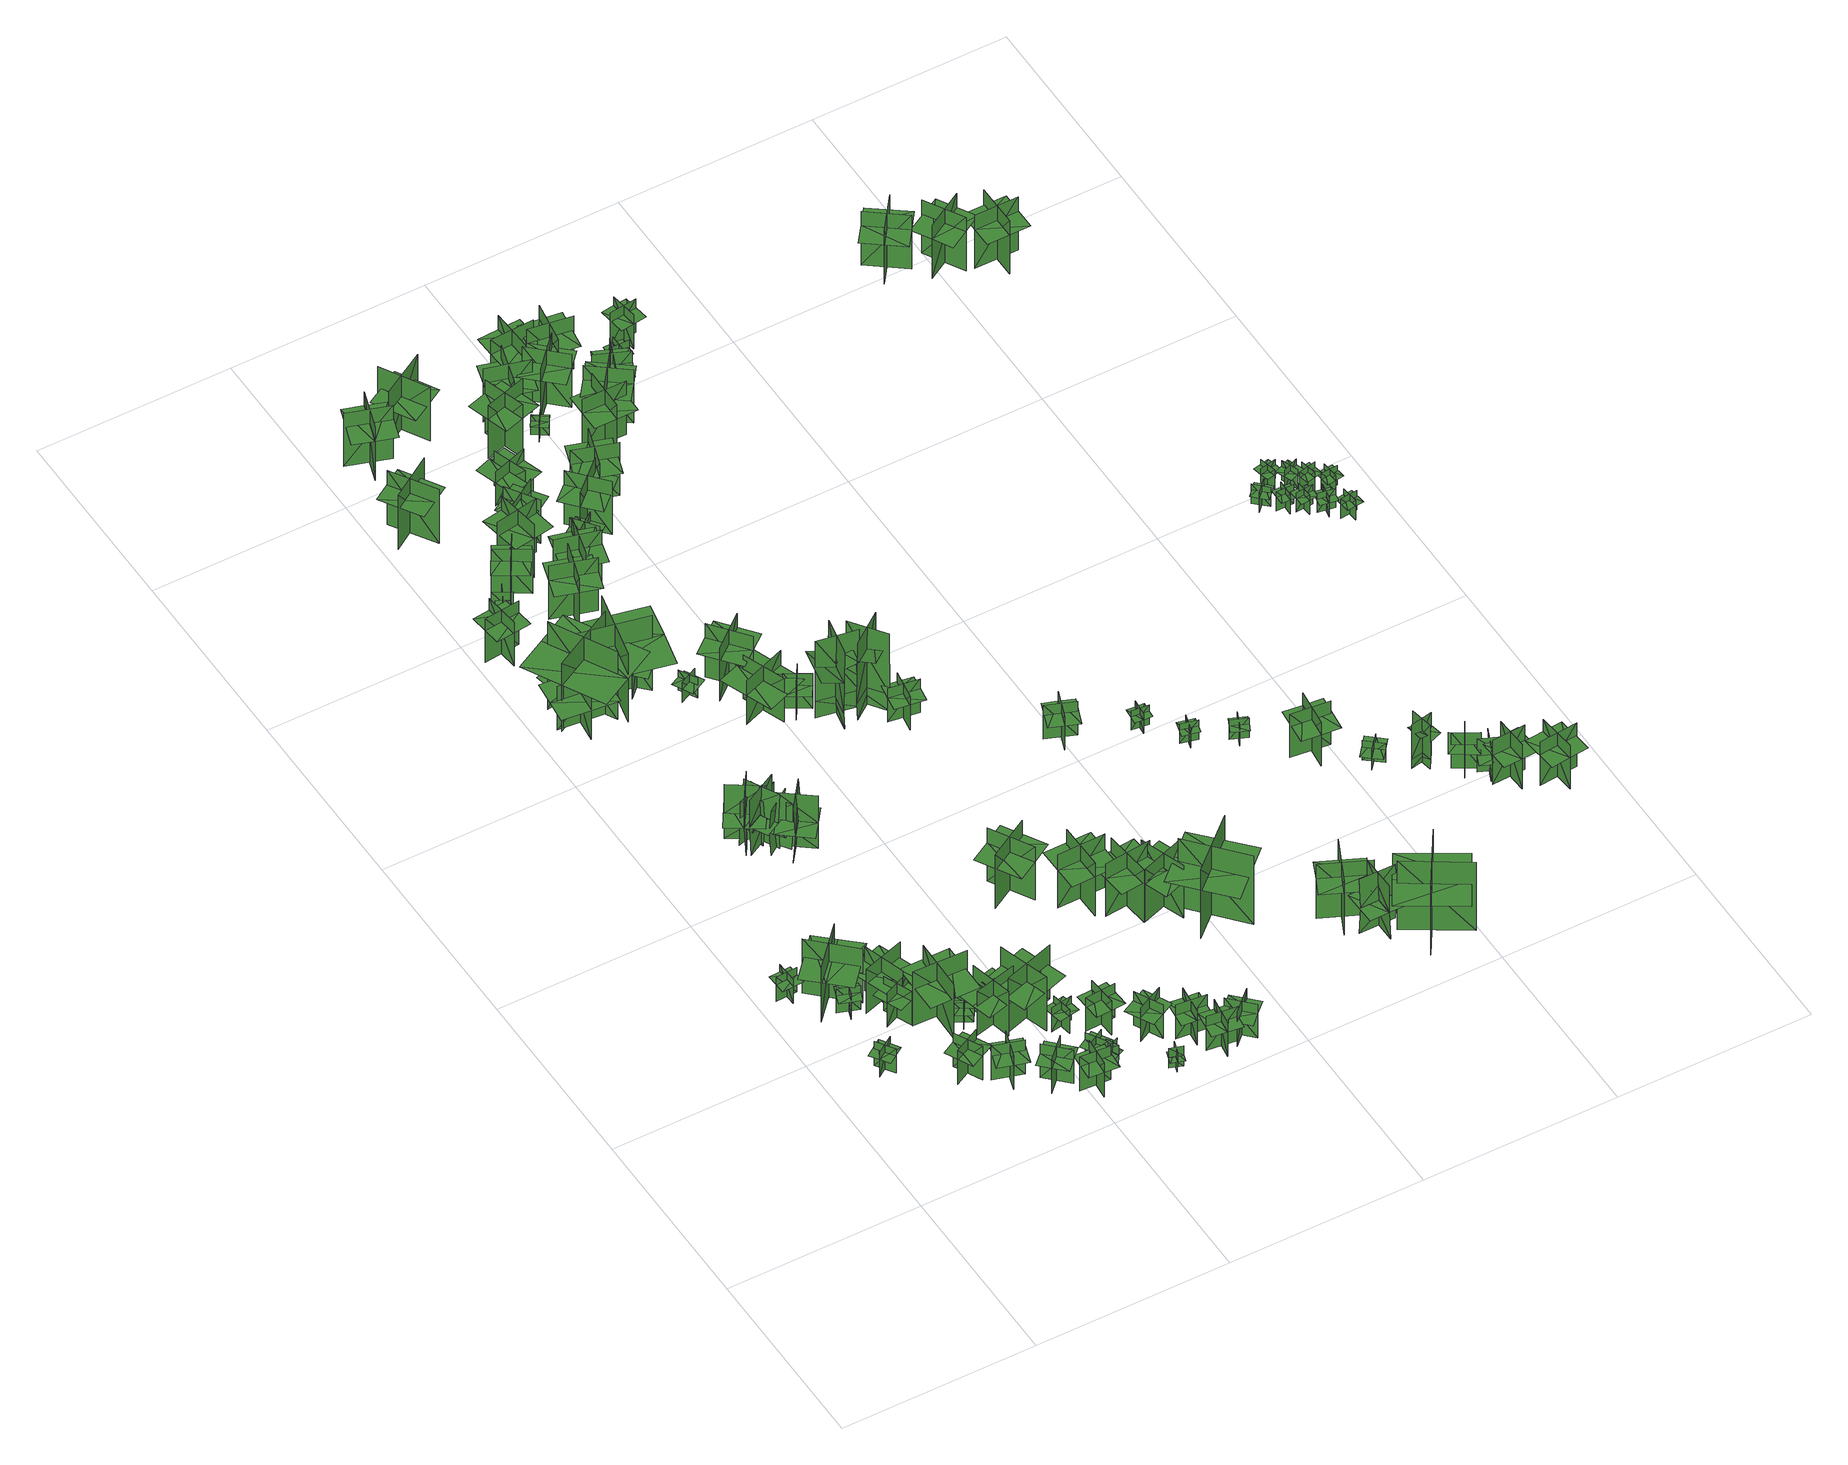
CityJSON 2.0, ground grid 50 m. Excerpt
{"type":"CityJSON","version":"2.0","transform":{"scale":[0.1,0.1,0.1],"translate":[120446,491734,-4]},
"CityObjects":{
"tree1":{"type":"SolitaryVegetationObject","geometry":[{"type":"MultiSurface","lod":"1","boundaries":[[[0,1,2]],[[0,2,3]],[[4,5,6]],[[4,6,7]],[[8,9,10]],[[8,10,11]],[[8,11,12]],[[8,12,13]]]}]},
"tree2":{"type":"SolitaryVegetationObject","geometry":[{"type":"MultiSurface","lod":"1","boundaries":[[[14,15,16]],[[14,16,17]],[[18,19,20]],[[18,20,21]],[[22,23,24]],[[22,24,25]],[[22,25,26]],[[22,26,27]]]}]},
"tree3":{"type":"SolitaryVegetationObject","geometry":[{"type":"MultiSurface","lod":"1","boundaries":[[[28,29,30]],[[28,30,31]],[[32,33,34]],[[32,34,35]],[[36,37,38]],[[36,38,39]],[[36,39,40]],[[36,40,41]]]}]},
"tree4":{"type":"SolitaryVegetationObject","geometry":[{"type":"MultiSurface","lod":"1","boundaries":[[[42,43,44]],[[42,44,45]],[[46,47,48]],[[46,48,49]],[[50,51,52]],[[50,52,53]],[[50,53,54]],[[50,54,55]]]}]},
"tree5":{"type":"SolitaryVegetationObject","geometry":[{"type":"MultiSurface","lod":"1","boundaries":[[[56,57,58]],[[56,58,59]],[[60,61,62]],[[60,62,63]],[[64,65,66]],[[64,66,67]],[[64,67,68]],[[64,68,69]]]}]},
"tree6":{"type":"SolitaryVegetationObject","geometry":[{"type":"MultiSurface","lod":"1","boundaries":[[[70,71,72]],[[70,72,73]],[[74,75,76]],[[74,76,77]],[[78,79,80]],[[78,80,81]],[[78,81,82]],[[78,82,83]]]}]},
"tree7":{"type":"SolitaryVegetationObject","geometry":[{"type":"MultiSurface","lod":"1","boundaries":[[[84,85,86]],[[84,86,87]],[[88,89,90]],[[88,90,91]],[[92,93,94]],[[92,94,95]],[[92,95,96]],[[92,96,97]]]}]},
"tree8":{"type":"SolitaryVegetationObject","geometry":[{"type":"MultiSurface","lod":"1","boundaries":[[[98,99,100]],[[98,100,101]],[[102,103,104]],[[102,104,105]],[[106,107,108]],[[106,108,109]],[[106,109,110]],[[106,110,111]]]}]},
"tree9":{"type":"SolitaryVegetationObject","geometry":[{"type":"MultiSurface","lod":"1","boundaries":[[[112,113,114]],[[112,114,115]],[[116,117,118]],[[116,118,119]],[[120,121,122]],[[120,122,123]],[[120,123,124]],[[120,124,125]]]}]},
"tree10":{"type":"SolitaryVegetationObject","geometry":[{"type":"MultiSurface","lod":"1","boundaries":[[[126,127,128]],[[126,128,129]],[[130,131,132]],[[130,132,133]],[[134,135,136]],[[134,136,137]],[[134,137,138]],[[134,138,139]]]}]},
"tree11":{"type":"SolitaryVegetationObject","geometry":[{"type":"MultiSurface","lod":"1","boundaries":[[[140,141,142]],[[140,142,143]],[[144,145,146]],[[144,146,147]],[[148,149,150]],[[148,150,151]],[[148,151,152]],[[148,152,153]]]}]},
"tree12":{"type":"SolitaryVegetationObject","geometry":[{"type":"MultiSurface","lod":"1","boundaries":[[[154,155,156]],[[154,156,157]],[[158,159,160]],[[158,160,161]],[[162,163,164]],[[162,164,165]],[[162,165,166]],[[162,166,167]]]}]},
"tree13":{"type":"SolitaryVegetationObject","geometry":[{"type":"MultiSurface","lod":"1","boundaries":[[[168,169,170]],[[168,170,171]],[[172,173,174]],[[172,174,175]],[[176,177,178]],[[176,178,179]],[[176,179,180]],[[176,180,181]]]}]},
"tree14":{"type":"SolitaryVegetationObject","geometry":[{"type":"MultiSurface","lod":"1","boundaries":[[[182,183,184]],[[182,184,185]],[[186,187,188]],[[186,188,189]],[[190,191,187]],[[190,187,186]],[[192,193,183]],[[192,183,182]],[[182,183,194]],[[182,194,195]],[[182,196,197]],[[182,197,183]]]}]},
"tree15":{"type":"SolitaryVegetationObject","geometry":[{"type":"MultiSurface","lod":"1","boundaries":[[[198,199,200]],[[198,200,201]],[[202,203,204]],[[202,204,205]],[[206,207,208]],[[206,208,209]],[[206,209,210]],[[206,210,211]]]}]},
"tree16":{"type":"SolitaryVegetationObject","geometry":[{"type":"MultiSurface","lod":"1","boundaries":[[[212,213,214]],[[212,214,215]],[[216,217,218]],[[216,218,219]],[[220,221,222]],[[220,222,223]],[[220,223,224]],[[220,224,225]]]}]},
"tree17":{"type":"SolitaryVegetationObject","geometry":[{"type":"MultiSurface","lod":"1","boundaries":[[[226,227,228]],[[226,228,229]],[[230,231,232]],[[230,232,233]],[[234,235,231]],[[234,231,230]],[[236,237,227]],[[236,227,226]],[[226,227,238]],[[226,238,239]],[[226,240,241]],[[226,241,227]]]}]},
"tree18":{"type":"SolitaryVegetationObject","geometry":[{"type":"MultiSurface","lod":"1","boundaries":[[[242,243,244]],[[242,244,245]],[[246,247,248]],[[246,248,249]],[[250,251,247]],[[250,247,246]],[[252,253,243]],[[252,243,242]],[[242,243,254]],[[242,254,255]],[[242,256,257]],[[242,257,243]]]}]},
"tree19":{"type":"SolitaryVegetationObject","geometry":[{"type":"MultiSurface","lod":"1","boundaries":[[[258,259,260]],[[258,260,261]],[[262,263,264]],[[262,264,265]],[[266,267,268]],[[266,268,269]],[[266,269,270]],[[266,270,271]]]}]},
"tree20":{"type":"SolitaryVegetationObject","geometry":[{"type":"MultiSurface","lod":"1","boundaries":[[[272,273,274]],[[272,274,275]],[[276,277,278]],[[276,278,279]],[[280,281,277]],[[280,277,276]],[[282,283,273]],[[282,273,272]],[[272,273,284]],[[272,284,285]],[[272,286,287]],[[272,287,273]]]}]},
"tree21":{"type":"SolitaryVegetationObject","geometry":[{"type":"MultiSurface","lod":"1","boundaries":[[[288,289,290]],[[288,290,291]],[[292,293,294]],[[292,294,295]],[[296,297,298]],[[296,298,299]],[[296,300,301]],[[296,301,297]]]}]},
"tree22":{"type":"SolitaryVegetationObject","geometry":[{"type":"MultiSurface","lod":"1","boundaries":[[[302,303,304]],[[302,304,305]],[[306,307,308]],[[306,308,309]],[[310,311,307]],[[310,307,306]],[[312,313,303]],[[312,303,302]],[[302,303,314]],[[302,314,315]],[[302,316,317]],[[302,317,303]]]}]},
"tree23":{"type":"SolitaryVegetationObject","geometry":[{"type":"MultiSurface","lod":"1","boundaries":[[[318,319,320]],[[318,320,321]],[[322,323,324]],[[322,324,325]],[[326,327,323]],[[326,323,322]],[[328,329,319]],[[328,319,318]],[[318,319,330]],[[318,330,331]],[[318,332,333]],[[318,333,319]]]}]},
"tree24":{"type":"SolitaryVegetationObject","geometry":[{"type":"MultiSurface","lod":"1","boundaries":[[[334,335,336]],[[334,336,337]],[[338,339,340]],[[338,340,341]],[[342,343,344]],[[342,344,345]],[[342,345,346]],[[342,346,347]]]}]},
"tree25":{"type":"SolitaryVegetationObject","geometry":[{"type":"MultiSurface","lod":"1","boundaries":[[[348,349,350]],[[348,350,351]],[[352,353,354]],[[352,354,355]],[[356,357,353]],[[356,353,352]],[[358,359,349]],[[358,349,348]],[[348,349,360]],[[348,360,361]],[[348,362,363]],[[348,363,349]]]}]},
"tree26":{"type":"SolitaryVegetationObject","geometry":[{"type":"MultiSurface","lod":"1","boundaries":[[[364,365,366]],[[364,366,367]],[[368,369,370]],[[368,370,371]],[[372,373,374]],[[372,374,375]],[[372,375,376]],[[372,376,377]]]}]},
"tree27":{"type":"SolitaryVegetationObject","geometry":[{"type":"MultiSurface","lod":"1","boundaries":[[[378,379,380]],[[378,380,381]],[[382,383,384]],[[382,384,385]],[[386,387,388]],[[386,388,389]],[[386,389,390]],[[386,390,391]]]}]},
"tree28":{"type":"SolitaryVegetationObject","geometry":[{"type":"MultiSurface","lod":"1","boundaries":[[[392,393,394]],[[392,394,395]],[[396,397,398]],[[396,398,399]],[[400,401,397]],[[400,397,396]],[[402,403,393]],[[402,393,392]],[[392,393,404]],[[392,404,405]],[[392,406,407]],[[392,407,393]]]}]},
"tree29":{"type":"SolitaryVegetationObject","geometry":[{"type":"MultiSurface","lod":"1","boundaries":[[[408,409,410]],[[408,410,411]],[[412,413,414]],[[412,414,415]],[[416,417,418]],[[416,418,419]],[[416,419,420]],[[416,420,421]]]}]},
"tree30":{"type":"SolitaryVegetationObject","geometry":[{"type":"MultiSurface","lod":"1","boundaries":[[[422,423,424]],[[422,424,425]],[[426,427,428]],[[426,428,429]],[[430,431,427]],[[430,427,426]],[[432,433,423]],[[432,423,422]],[[422,423,434]],[[422,434,435]],[[422,436,437]],[[422,437,423]]]}]},
"tree31":{"type":"SolitaryVegetationObject","geometry":[{"type":"MultiSurface","lod":"1","boundaries":[[[438,439,440]],[[438,440,441]],[[442,443,444]],[[442,444,445]],[[446,447,448]],[[446,448,449]],[[446,449,450]],[[446,450,451]]]}]},
"tree32":{"type":"SolitaryVegetationObject","geometry":[{"type":"MultiSurface","lod":"1","boundaries":[[[452,453,454]],[[452,454,455]],[[456,457,458]],[[456,458,459]],[[460,461,462]],[[460,462,463]],[[460,463,464]],[[460,464,465]]]}]},
"tree33":{"type":"SolitaryVegetationObject","geometry":[{"type":"MultiSurface","lod":"1","boundaries":[[[466,467,468]],[[466,468,469]],[[470,471,472]],[[470,472,473]],[[474,475,476]],[[474,476,477]],[[474,477,478]],[[474,478,479]]]}]},
"tree34":{"type":"SolitaryVegetationObject","geometry":[{"type":"MultiSurface","lod":"1","boundaries":[[[480,481,482]],[[480,482,483]],[[484,485,486]],[[484,486,487]],[[488,489,490]],[[488,490,491]],[[488,492,493]],[[488,493,489]]]}]},
"tree35":{"type":"SolitaryVegetationObject","geometry":[{"type":"MultiSurface","lod":"1","boundaries":[[[494,495,496]],[[494,496,497]],[[498,499,500]],[[498,500,501]],[[502,503,504]],[[502,504,505]],[[502,506,507]],[[502,507,503]]]}]},
"tree36":{"type":"SolitaryVegetationObject","geometry":[{"type":"MultiSurface","lod":"1","boundaries":[[[508,509,510]],[[508,510,511]],[[512,513,514]],[[512,514,515]],[[516,517,518]],[[516,518,519]],[[516,519,520]],[[516,520,521]]]}]},
"tree37":{"type":"SolitaryVegetationObject","geometry":[{"type":"MultiSurface","lod":"1","boundaries":[[[522,523,524]],[[522,524,525]],[[526,527,528]],[[526,528,529]],[[530,531,532]],[[530,532,533]],[[530,533,534]],[[530,534,535]]]}]},
"tree38":{"type":"SolitaryVegetationObject","geometry":[{"type":"MultiSurface","lod":"1","boundaries":[[[536,537,538]],[[536,538,539]],[[540,541,542]],[[540,542,543]],[[544,545,546]],[[544,546,547]],[[544,547,548]],[[544,548,549]]]}]},
"tree39":{"type":"SolitaryVegetationObject","geometry":[{"type":"MultiSurface","lod":"1","boundaries":[[[550,551,552]],[[550,552,553]],[[554,555,556]],[[554,556,557]],[[558,559,560]],[[558,560,561]],[[558,561,562]],[[558,562,563]]]}]},
"tree40":{"type":"SolitaryVegetationObject","geometry":[{"type":"MultiSurface","lod":"1","boundaries":[[[564,565,566]],[[564,566,567]],[[568,569,570]],[[568,570,571]],[[572,573,574]],[[572,574,575]],[[572,575,576]],[[572,576,577]]]}]},
"tree41":{"type":"SolitaryVegetationObject","geometry":[{"type":"MultiSurface","lod":"1","boundaries":[[[578,579,580]],[[578,580,581]],[[582,583,584]],[[582,584,585]],[[586,587,588]],[[586,588,589]],[[586,589,590]],[[586,590,591]]]}]},
"tree42":{"type":"SolitaryVegetationObject","geometry":[{"type":"MultiSurface","lod":"1","boundaries":[[[592,593,594]],[[592,594,595]],[[596,597,598]],[[596,598,599]],[[600,601,602]],[[600,602,603]],[[600,603,604]],[[600,604,605]]]}]},
"tree43":{"type":"SolitaryVegetationObject","geometry":[{"type":"MultiSurface","lod":"1","boundaries":[[[606,607,608]],[[606,608,609]],[[610,611,612]],[[610,612,613]],[[614,615,616]],[[614,616,617]],[[614,617,618]],[[614,618,619]]]}]},
"tree44":{"type":"SolitaryVegetationObject","geometry":[{"type":"MultiSurface","lod":"1","boundaries":[[[620,621,622]],[[620,622,623]],[[624,625,626]],[[624,626,627]],[[628,629,630]],[[628,630,631]],[[628,631,632]],[[628,632,633]]]}]},
"tree45":{"type":"SolitaryVegetationObject","geometry":[{"type":"MultiSurface","lod":"1","boundaries":[[[634,635,636]],[[634,636,637]],[[638,639,640]],[[638,640,641]],[[642,643,644]],[[642,644,645]],[[642,645,646]],[[642,646,647]]]}]},
"tree46":{"type":"SolitaryVegetationObject","geometry":[{"type":"MultiSurface","lod":"1","boundaries":[[[648,649,650]],[[648,650,651]],[[652,653,654]],[[652,654,655]],[[656,657,658]],[[656,658,659]],[[656,659,660]],[[656,660,661]]]}]},
"tree47":{"type":"SolitaryVegetationObject","geometry":[{"type":"MultiSurface","lod":"1","boundaries":[[[662,663,664]],[[662,664,665]],[[666,667,668]],[[666,668,669]],[[670,671,672]],[[670,672,673]],[[670,673,674]],[[670,674,675]]]}]},
"tree48":{"type":"SolitaryVegetationObject","geometry":[{"type":"MultiSurface","lod":"1","boundaries":[[[676,677,678]],[[676,678,679]],[[680,681,682]],[[680,682,683]],[[684,685,686]],[[684,686,687]],[[684,687,688]],[[684,688,689]]]}]},
"tree49":{"type":"SolitaryVegetationObject","geometry":[{"type":"MultiSurface","lod":"1","boundaries":[[[690,691,692]],[[690,692,693]],[[694,695,696]],[[694,696,697]],[[698,699,700]],[[698,700,701]],[[698,701,702]],[[698,702,703]]]}]},
"tree50":{"type":"SolitaryVegetationObject","geometry":[{"type":"MultiSurface","lod":"1","boundaries":[[[704,705,706]],[[704,706,707]],[[708,709,710]],[[708,710,711]],[[712,713,714]],[[712,714,715]],[[712,716,717]],[[712,717,713]]]}]},
"tree51":{"type":"SolitaryVegetationObject","geometry":[{"type":"MultiSurface","lod":"1","boundaries":[[[718,719,720]],[[718,720,721]],[[722,723,724]],[[722,724,725]],[[726,727,728]],[[726,728,729]],[[726,729,730]],[[726,730,731]]]}]},
"tree52":{"type":"SolitaryVegetationObject","geometry":[{"type":"MultiSurface","lod":"1","boundaries":[[[732,733,734]],[[732,734,735]],[[736,737,738]],[[736,738,739]],[[740,741,742]],[[740,742,743]],[[740,743,744]],[[740,744,745]]]}]},
"tree53":{"type":"SolitaryVegetationObject","geometry":[{"type":"MultiSurface","lod":"1","boundaries":[[[746,747,748]],[[746,748,749]],[[750,751,752]],[[750,752,753]],[[754,755,756]],[[754,756,757]],[[754,758,759]],[[754,759,755]]]}]},
"tree54":{"type":"SolitaryVegetationObject","geometry":[{"type":"MultiSurface","lod":"1","boundaries":[[[760,761,762]],[[760,762,763]],[[764,765,766]],[[764,766,767]],[[768,769,770]],[[768,770,771]],[[768,771,772]],[[768,772,773]]]}]},
"tree55":{"type":"SolitaryVegetationObject","geometry":[{"type":"MultiSurface","lod":"1","boundaries":[[[774,775,776]],[[774,776,777]],[[778,779,780]],[[778,780,781]],[[782,783,779]],[[782,779,778]],[[784,785,775]],[[784,775,774]],[[786,787,788]],[[786,788,789]],[[790,791,792]],[[790,792,793]]]}]},
"tree56":{"type":"SolitaryVegetationObject","geometry":[{"type":"MultiSurface","lod":"1","boundaries":[[[794,795,796]],[[794,796,797]],[[798,799,800]],[[798,800,801]],[[802,803,804]],[[802,804,805]],[[802,805,806]],[[802,806,807]]]}]},
"tree57":{"type":"SolitaryVegetationObject","geometry":[{"type":"MultiSurface","lod":"1","boundaries":[[[808,809,810]],[[808,810,811]],[[812,813,814]],[[812,814,815]],[[816,817,818]],[[816,818,819]],[[816,819,820]],[[816,820,821]]]}]},
"tree58":{"type":"SolitaryVegetationObject","geometry":[{"type":"MultiSurface","lod":"1","boundaries":[[[822,823,824]],[[822,824,825]],[[826,827,828]],[[826,828,829]],[[830,831,832]],[[830,832,833]],[[830,833,834]],[[830,834,835]]]}]},
"tree59":{"type":"SolitaryVegetationObject","geometry":[{"type":"MultiSurface","lod":"1","boundaries":[[[836,837,838]],[[836,838,839]],[[840,841,842]],[[840,842,843]],[[844,845,841]],[[844,841,840]],[[846,847,837]],[[846,837,836]],[[848,849,850]],[[848,850,851]],[[852,853,854]],[[852,854,855]]]}]},
"tree60":{"type":"SolitaryVegetationObject","geometry":[{"type":"MultiSurface","lod":"1","boundaries":[[[856,857,858]],[[856,858,859]],[[860,861,862]],[[860,862,863]],[[864,865,866]],[[864,866,867]],[[864,867,868]],[[864,868,869]]]}]},
"tree61":{"type":"SolitaryVegetationObject","geometry":[{"type":"MultiSurface","lod":"1","boundaries":[[[870,871,872]],[[870,872,873]],[[874,875,876]],[[874,876,877]],[[878,879,880]],[[878,880,881]],[[878,881,882]],[[878,882,883]]]}]},
"tree62":{"type":"SolitaryVegetationObject","geometry":[{"type":"MultiSurface","lod":"1","boundaries":[[[884,885,886]],[[884,886,887]],[[888,889,890]],[[888,890,891]],[[892,893,894]],[[892,894,895]],[[892,895,896]],[[892,896,897]]]}]},
"tree63":{"type":"SolitaryVegetationObject","geometry":[{"type":"MultiSurface","lod":"1","boundaries":[[[898,899,900]],[[898,900,901]],[[902,903,904]],[[902,904,905]],[[906,907,908]],[[906,908,909]],[[906,909,910]],[[906,910,911]]]}]},
"tree64":{"type":"SolitaryVegetationObject","geometry":[{"type":"MultiSurface","lod":"1","boundaries":[[[912,913,914]],[[912,914,915]],[[916,917,918]],[[916,918,919]],[[920,921,922]],[[920,922,923]],[[920,923,924]],[[920,924,925]]]}]},
"tree65":{"type":"SolitaryVegetationObject","geometry":[{"type":"MultiSurface","lod":"1","boundaries":[[[926,927,928]],[[926,928,929]],[[930,931,932]],[[930,932,933]],[[934,935,936]],[[934,936,937]],[[934,937,938]],[[934,938,939]]]}]},
"tree66":{"type":"SolitaryVegetationObject","geometry":[{"type":"MultiSurface","lod":"1","boundaries":[[[940,941,942]],[[940,942,943]],[[944,945,946]],[[944,946,947]],[[948,949,950]],[[948,950,951]],[[948,951,952]],[[948,952,953]]]}]},
"tree67":{"type":"SolitaryVegetationObject","geometry":[{"type":"MultiSurface","lod":"1","boundaries":[[[954,955,956]],[[954,956,957]],[[958,959,960]],[[958,960,961]],[[962,963,964]],[[962,964,965]],[[962,965,966]],[[962,966,967]]]}]},
"tree68":{"type":"SolitaryVegetationObject","geometry":[{"type":"MultiSurface","lod":"1","boundaries":[[[968,969,970]],[[968,970,971]],[[972,973,974]],[[972,974,975]],[[976,977,978]],[[976,978,979]],[[976,979,980]],[[976,980,981]]]}]},
"tree69":{"type":"SolitaryVegetationObject","geometry":[{"type":"MultiSurface","lod":"1","boundaries":[[[982,983,984]],[[982,984,985]],[[986,987,988]],[[986,988,989]],[[990,991,992]],[[990,992,993]],[[990,993,994]],[[990,994,995]]]}]},
"tree70":{"type":"SolitaryVegetationObject","geometry":[{"type":"MultiSurface","lod":"1","boundaries":[[[996,997,998]],[[996,998,999]],[[1000,1001,1002]],[[1000,1002,1003]],[[1004,1005,1006]],[[1004,1006,1007]],[[1004,1008,1009]],[[1004,1009,1005]]]}]},
"tree71":{"type":"SolitaryVegetationObject","geometry":[{"type":"MultiSurface","lod":"1","boundaries":[[[1010,1011,1012]],[[1010,1012,1013]],[[1014,1015,1016]],[[1014,1016,1017]],[[1018,1019,1015]],[[1018,1015,1014]],[[1020,1021,1011]],[[1020,1011,1010]],[[1010,1011,1022]],[[1010,1022,1023]],[[1010,1024,1025]],[[1010,1025,1011]]]}]},
"tree72":{"type":"SolitaryVegetationObject","geometry":[{"type":"MultiSurface","lod":"1","boundaries":[[[1026,1027,1028]],[[1026,1028,1029]],[[1030,1031,1032]],[[1030,1032,1033]],[[1034,1035,1036]],[[1034,1036,1037]],[[1034,1037,1038]],[[1034,1038,1039]]]}]},
"tree73":{"type":"SolitaryVegetationObject","geometry":[{"type":"MultiSurface","lod":"1","boundaries":[[[1040,1041,1042]],[[1040,1042,1043]],[[1044,1045,1046]],[[1044,1046,1047]],[[1048,1049,1050]],[[1048,1050,1051]],[[1048,1051,1052]],[[1048,1052,1053]]]}]},
"tree74":{"type":"SolitaryVegetationObject","geometry":[{"type":"MultiSurface","lod":"1","boundaries":[[[1054,1055,1056]],[[1054,1056,1057]],[[1058,1059,1060]],[[1058,1060,1061]],[[1062,1063,1064]],[[1062,1064,1065]],[[1062,1065,1066]],[[1062,1066,1067]]]}]},
"tree75":{"type":"SolitaryVegetationObject","geometry":[{"type":"MultiSurface","lod":"1","boundaries":[[[1068,1069,1070]],[[1068,1070,1071]],[[1072,1073,1074]],[[1072,1074,1075]],[[1076,1077,1078]],[[1076,1078,1079]],[[1076,1079,1080]],[[1076,1080,1081]]]}]},
"tree76":{"type":"SolitaryVegetationObject","geometry":[{"type":"MultiSurface","lod":"1","boundaries":[[[1082,1083,1084]],[[1082,1084,1085]],[[1086,1087,1088]],[[1086,1088,1089]],[[1090,1091,1092]],[[1090,1092,1093]],[[1090,1093,1094]],[[1090,1094,1095]]]}]},
"tree77":{"type":"SolitaryVegetationObject","geometry":[{"type":"MultiSurface","lod":"1","boundaries":[[[1096,1097,1098]],[[1096,1098,1099]],[[1100,1101,1102]],[[1100,1102,1103]],[[1104,1105,1106]],[[1104,1106,1107]],[[1104,1107,1108]],[[1104,1108,1109]]]}]},
"tree78":{"type":"SolitaryVegetationObject","geometry":[{"type":"MultiSurface","lod":"1","boundaries":[[[1110,1111,1112]],[[1110,1112,1113]],[[1114,1115,1116]],[[1114,1116,1117]],[[1118,1119,1120]],[[1118,1120,1121]],[[1118,1121,1122]],[[1118,1122,1123]]]}]},
"tree79":{"type":"SolitaryVegetationObject","geometry":[{"type":"MultiSurface","lod":"1","boundaries":[[[1124,1125,1126]],[[1124,1126,1127]],[[1128,1129,1130]],[[1128,1130,1131]],[[1132,1133,1134]],[[1132,1134,1135]],[[1132,1135,1136]],[[1132,1136,1137]]]}]},
"tree80":{"type":"SolitaryVegetationObject","geometry":[{"type":"MultiSurface","lod":"1","boundaries":[[[1138,1139,1140]],[[1138,1140,1141]],[[1142,1143,1144]],[[1142,1144,1145]],[[1146,1147,1148]],[[1146,1148,1149]],[[1146,1149,1150]],[[1146,1150,1151]]]}]},
"tree81":{"type":"SolitaryVegetationObject","geometry":[{"type":"MultiSurface","lod":"1","boundaries":[[[1152,1153,1154]],[[1152,1154,1155]],[[1156,1157,1158]],[[1156,1158,1159]],[[1160,1161,1162]],[[1160,1162,1163]],[[1160,1163,1164]],[[1160,1164,1165]]]}]},
"tree82":{"type":"SolitaryVegetationObject","geometry":[{"type":"MultiSurface","lod":"1","boundaries":[[[1166,1167,1168]],[[1166,1168,1169]],[[1170,1171,1172]],[[1170,1172,1173]],[[1174,1175,1176]],[[1174,1176,1177]],[[1174,1177,1178]],[[1174,1178,1179]]]}]},
"tree83":{"type":"SolitaryVegetationObject","geometry":[{"type":"MultiSurface","lod":"1","boundaries":[[[1180,1181,1182]],[[1180,1182,1183]],[[1184,1185,1186]],[[1184,1186,1187]],[[1188,1189,1185]],[[1188,1185,1184]],[[1190,1191,1181]],[[1190,1181,1180]],[[1192,1193,1194]],[[1192,1194,1195]],[[1196,1197,1198]],[[1196,1198,1199]]]}]},
"tree84":{"type":"SolitaryVegetationObject","geometry":[{"type":"MultiSurface","lod":"1","boundaries":[[[1200,1201,1202]],[[1200,1202,1203]],[[1204,1205,1206]],[[1204,1206,1207]],[[1208,1209,1210]],[[1208,1210,1211]],[[1208,1212,1213]],[[1208,1213,1209]]]}]},
"tree85":{"type":"SolitaryVegetationObject","geometry":[{"type":"MultiSurface","lod":"1","boundaries":[[[1214,1215,1216]],[[1214,1216,1217]],[[1218,1219,1220]],[[1218,1220,1221]],[[1222,1223,1219]],[[1222,1219,1218]],[[1224,1225,1215]],[[1224,1215,1214]],[[1214,1215,1226]],[[1214,1226,1227]],[[1214,1228,1229]],[[1214,1229,1215]]]}]},
"tree86":{"type":"SolitaryVegetationObject","geometry":[{"type":"MultiSurface","lod":"1","boundaries":[[[1230,1231,1232]],[[1230,1232,1233]],[[1234,1235,1236]],[[1234,1236,1237]],[[1238,1239,1240]],[[1238,1240,1241]],[[1238,1242,1243]],[[1238,1243,1239]]]}]},
"tree87":{"type":"SolitaryVegetationObject","geometry":[{"type":"MultiSurface","lod":"1","boundaries":[[[1244,1245,1246]],[[1244,1246,1247]],[[1248,1249,1250]],[[1248,1250,1251]],[[1252,1253,1254]],[[1252,1254,1255]],[[1252,1255,1256]],[[1252,1256,1257]]]}]},
"tree88":{"type":"SolitaryVegetationObject","geometry":[{"type":"MultiSurface","lod":"1","boundaries":[[[1258,1259,1260]],[[1258,1260,1261]],[[1262,1263,1264]],[[1262,1264,1265]],[[1266,1267,1268]],[[1266,1268,1269]],[[1266,1269,1270]],[[1266,1270,1271]]]}]},
"tree89":{"type":"SolitaryVegetationObject","geometry":[{"type":"MultiSurface","lod":"1","boundaries":[[[1272,1273,1274]],[[1272,1274,1275]],[[1276,1277,1278]],[[1276,1278,1279]],[[1280,1281,1282]],[[1280,1282,1283]],[[1280,1283,1284]],[[1280,1284,1285]]]}]},
"tree90":{"type":"SolitaryVegetationObject","geometry":[{"type":"MultiSurface","lod":"1","boundaries":[[[1286,1287,1288]],[[1286,1288,1289]],[[1290,1291,1292]],[[1290,1292,1293]],[[1294,1295,1296]],[[1294,1296,1297]],[[1294,1297,1298]],[[1294,1298,1299]]]}]},
"tree91":{"type":"SolitaryVegetationObject","geometry":[{"type":"MultiSurface","lod":"1","boundaries":[[[1300,1301,1302]],[[1300,1302,1303]],[[1304,1305,1306]],[[1304,1306,1307]],[[1308,1309,1310]],[[1308,1310,1311]],[[1308,1311,1312]],[[1308,1312,1313]]]}]},
"tree92":{"type":"SolitaryVegetationObject","geometry":[{"type":"MultiSurface","lod":"1","boundaries":[[[1314,1315,1316]],[[1314,1316,1317]],[[1318,1319,1320]],[[1318,1320,1321]],[[1322,1323,1324]],[[1322,1324,1325]],[[1322,1325,1326]],[[1322,1326,1327]]]}]},
"tree93":{"type":"SolitaryVegetationObject","geometry":[{"type":"MultiSurface","lod":"1","boundaries":[[[1328,1329,1330]],[[1328,1330,1331]],[[1332,1333,1334]],[[1332,1334,1335]],[[1336,1337,1338]],[[1336,1338,1339]],[[1336,1339,1340]],[[1336,1340,1341]]]}]},
"tree94":{"type":"SolitaryVegetationObject","geometry":[{"type":"MultiSurface","lod":"1","boundaries":[[[1342,1343,1344]],[[1342,1344,1345]],[[1346,1347,1348]],[[1346,1348,1349]],[[1350,1351,1352]],[[1350,1352,1353]],[[1350,1353,1354]],[[1350,1354,1355]]]}]},
"tree95":{"type":"SolitaryVegetationObject","geometry":[{"type":"MultiSurface","lod":"1","boundaries":[[[1356,1357,1358]],[[1356,1358,1359]],[[1360,1361,1362]],[[1360,1362,1363]],[[1364,1365,1366]],[[1364,1366,1367]],[[1364,1367,1368]],[[1364,1368,1369]]]}]},
"tree96":{"type":"SolitaryVegetationObject","geometry":[{"type":"MultiSurface","lod":"1","boundaries":[[[1370,1371,1372]],[[1370,1372,1373]],[[1374,1375,1376]],[[1374,1376,1377]],[[1378,1379,1380]],[[1378,1380,1381]],[[1378,1381,1382]],[[1378,1382,1383]]]}]},
"tree97":{"type":"SolitaryVegetationObject","geometry":[{"type":"MultiSurface","lod":"1","boundaries":[[[1384,1385,1386]],[[1384,1386,1387]],[[1388,1389,1390]],[[1388,1390,1391]],[[1392,1393,1394]],[[1392,1394,1395]],[[1392,1395,1396]],[[1392,1396,1397]]]}]},
"tree98":{"type":"SolitaryVegetationObject","geometry":[{"type":"MultiSurface","lod":"1","boundaries":[[[1398,1399,1400]],[[1398,1400,1401]],[[1402,1403,1404]],[[1402,1404,1405]],[[1406,1407,1408]],[[1406,1408,1409]],[[1406,1409,1410]],[[1406,1410,1411]]]}]},
"tree99":{"type":"SolitaryVegetationObject","geometry":[{"type":"MultiSurface","lod":"1","boundaries":[[[1412,1413,1414]],[[1412,1414,1415]],[[1416,1417,1418]],[[1416,1418,1419]],[[1420,1421,1422]],[[1420,1422,1423]],[[1420,1423,1424]],[[1420,1424,1425]]]}]}
},
"vertices":[
[103,377,68],[134,332,68],[134,332,145],[103,377,145],[96,341,68],[142,372,68],[142,372,145],[96,341,145],[96,341,123],[111,318,123],[157,349,123],[142,372,123],[126,395,123],[80,364,123],
[55,647,51],[53,702,51],[53,702,128],[55,647,128],[80,674,51],[25,671,51],[25,671,128],[80,674,128],[80,674,106],[79,701,106],[24,699,106],[25,671,106],[26,644,106],[81,646,106],
[139,536,55],[157,588,55],[157,588,132],[139,536,132],[172,552,55],[120,570,55],[120,570,132],[172,552,132],[172,552,111],[181,578,111],[129,596,111],[120,570,111],[111,544,111],[163,526,111],
[83,573,43],[177,674,43],[177,674,216],[83,573,216],[192,576,43],[92,671,43],[92,671,216],[192,576,216],[96,572,160],[143,529,160],[236,632,160],[188,675,160],[141,718,160],[48,615,160],
[303,269,66],[234,234,66],[234,234,174],[303,269,174],[254,286,66],[289,217,66],[289,217,174],[254,286,174],[254,286,144],[219,268,144],[254,199,144],[289,217,144],[323,234,144],[288,303,144],
[215,524,54],[246,453,54],[246,453,162],[215,524,162],[196,476,54],[267,507,54],[267,507,162],[196,476,162],[196,476,131],[211,440,131],[282,471,131],[267,507,131],[251,542,131],[180,511,131],
[380,186,65],[306,209,65],[306,209,173],[380,186,173],[357,232,65],[333,158,65],[333,158,173],[357,232,173],[357,232,142],[320,244,142],[296,170,142],[333,158,142],[370,146,142],[393,220,142],
[249,497,45],[214,605,45],[214,605,186],[249,497,186],[290,577,45],[182,543,45],[182,543,186],[290,577,186],[254,506,140],[304,523,140],[267,630,140],[218,613,140],[168,597,140],[205,489,140],
[306,373,51],[310,511,51],[310,511,223],[306,373,223],[386,448,51],[248,452,51],[248,452,223],[386,448,223],[316,381,168],[380,380,168],[381,519,168],[317,519,168],[253,520,168],[252,381,168],
[454,159,66],[399,104,66],[399,104,173],[454,159,173],[402,159,66],[457,105,66],[457,105,173],[402,159,173],[402,159,143],[375,132,143],[430,77,143],[457,105,143],[485,132,143],[429,187,143],
[368,391,54],[330,414,54],[330,414,116],[368,391,116],[361,420,54],[338,382,54],[338,382,116],[361,420,116],[361,420,99],[342,431,99],[319,393,99],[338,382,99],[357,370,99],[380,408,99],
[464,379,53],[354,352,53],[354,352,194],[464,379,194],[388,426,53],[414,316,53],[414,316,194],[388,426,194],[456,385,148],[443,436,148],[333,407,148],[346,357,148],[359,306,148],[469,335,148],
[534,74,65],[457,80,65],[457,80,173],[534,74,173],[501,113,65],[495,36,65],[495,36,173],[501,113,173],[501,113,143],[462,116,143],[457,39,143],[495,36,143],[534,33,143],[540,110,143],
[203,1109,120],[254,1187,120],[213,1214,120],[162,1135,120],[188,1172,120],[266,1121,120],[269,1126,206],[191,1177,206],[191,1177,34],[269,1126,34],[206,1107,34],[257,1185,34],[254,1187,206],[203,1109,206],[242,1083,120],[293,1161,120],
[559,157,62],[512,128,62],[512,128,139],[559,157,139],[523,166,62],[552,118,62],[552,118,139],[523,166,139],[523,166,118],[500,152,118],[528,104,118],[552,118,118],[575,133,118],[547,180,118],
[554,372,46],[422,331,46],[422,331,219],[554,372,219],[457,423,46],[498,291,46],[498,291,219],[457,423,219],[543,379,163],[523,440,163],[392,396,163],[412,336,163],[432,275,163],[563,318,163],
[285,1162,101],[211,1141,101],[221,1103,101],[295,1123,101],[259,1115,101],[239,1189,101],[235,1187,171],[255,1114,171],[255,1114,31],[235,1187,31],[284,1165,31],[210,1144,31],[211,1141,171],[285,1162,171],[274,1199,101],[201,1179,101],
[215,1105,120],[297,1149,120],[274,1191,120],[192,1148,120],[232,1167,120],[276,1085,120],[281,1087,206],[237,1170,206],[237,1170,34],[281,1087,34],[216,1101,34],[299,1145,34],[297,1149,206],[215,1105,206],[237,1063,120],[319,1107,120],
[95,1592,30],[95,1592,169],[108,1711,169],[108,1711,30],[45,1656,30],[45,1656,169],[161,1644,169],[161,1644,30],[28,1658,124],[21,1598,124],[165,1583,124],[171,1642,124],[178,1702,124],[34,1718,124],
[559,136,95],[573,105,95],[589,113,95],[575,144,95],[581,129,95],[550,114,95],[551,112,126],[582,127,126],[582,127,63],[551,112,63],[558,136,63],[572,105,63],[573,105,126],[559,136,126],[543,129,95],[558,98,95],
[90,1766,26],[101,1700,26],[101,1700,136],[90,1766,136],[60,1724,26],[126,1735,26],[126,1735,136],[60,1724,136],[60,1724,100],[126,1735,100],[120,1771,100],[54,1760,100],[66,1688,100],[132,1699,100],
[260,1133,106],[305,1071,106],[337,1094,106],[293,1156,106],[313,1125,106],[251,1081,106],[253,1077,176],[316,1122,176],[316,1122,36],[253,1077,36],[258,1131,36],[302,1069,36],[305,1071,176],[260,1133,176],[229,1111,106],[273,1048,106],
[235,1138,97],[309,1159,97],[298,1197,98],[224,1177,98],[260,1185,97],[281,1111,97],[285,1113,168],[265,1186,168],[265,1186,27],[285,1113,27],[236,1135,27],[309,1156,27],[309,1159,168],[235,1138,168],[245,1101,98],[319,1122,98],
[526,308,51],[535,254,51],[535,254,128],[526,308,128],[504,279,51],[559,288,51],[559,288,128],[504,279,128],[504,279,106],[509,251,106],[563,260,106],[559,288,106],[554,315,106],[500,306,106],
[352,1040,120],[278,1097,120],[249,1059,120],[323,1002,120],[288,1030,120],[345,1104,120],[341,1108,206],[284,1034,206],[284,1034,34],[341,1108,34],[354,1043,34],[281,1100,34],[278,1097,206],[352,1040,206],[381,1077,120],[307,1134,120],
[69,1883,19],[59,1975,19],[59,1975,158],[69,1883,158],[111,1936,19],[19,1926,19],[19,1926,158],[111,1936,158],[111,1936,121],[106,1980,121],[14,1970,121],[19,1926,121],[24,1882,121],[116,1892,121],
[218,1740,25],[218,1740,242],[53,1651,242],[53,1651,25],[179,1619,25],[179,1619,242],[93,1778,242],[93,1778,25],[192,1595,171],[275,1640,171],[168,1837,171],[86,1793,171],[3,1748,171],[110,1551,171],
[337,1121,65],[300,1101,65],[311,1082,65],[348,1102,65],[330,1093,65],[309,1130,65],[307,1129,104],[327,1092,104],[327,1092,26],[307,1129,26],[337,1123,26],[299,1102,26],[300,1101,104],[337,1121,104],[327,1140,65],[290,1120,65],
[647,248,49],[570,243,49],[570,243,157],[647,248,157],[609,282,49],[614,205,49],[614,205,157],[609,282,157],[609,282,127],[570,280,127],[575,203,127],[614,205,127],[652,207,127],[647,285,127],
[687,55,92],[676,23,92],[693,17,92],[704,50,92],[698,34,92],[666,45,92],[665,43,123],[698,32,123],[698,32,60],[665,43,60],[686,56,60],[675,23,60],[676,23,123],[687,55,123],[671,61,92],[660,28,92],
[237,1787,22],[237,1787,239],[197,1604,239],[197,1604,22],[303,1679,22],[303,1679,239],[127,1717,239],[127,1717,22],[331,1673,168],[350,1765,168],[131,1812,168],[111,1721,168],[91,1629,168],[311,1582,168],
[657,152,52],[726,186,52],[726,186,159],[657,152,159],[706,135,52],[671,204,52],[671,204,159],[706,135,159],[706,135,129],[740,153,129],[706,222,129],[671,204,129],[636,187,129],[671,118,129],
[119,2019,16],[142,2062,16],[142,2062,82],[119,2019,82],[152,2029,16],[109,2052,16],[109,2052,82],[152,2029,82],[147,2031,57],[157,2049,57],[127,2066,57],[117,2048,57],[107,2030,57],[138,2013,57],
[241,1660,22],[289,1706,22],[289,1706,132],[241,1660,132],[292,1659,22],[246,1707,22],[246,1707,132],[292,1659,132],[292,1659,96],[246,1707,96],[220,1682,96],[266,1634,96],[318,1684,96],[272,1732,96],
[123,2300,10],[53,2410,10],[53,2410,182],[123,2300,182],[144,2401,10],[35,2331,10],[35,2331,182],[144,2401,182],[117,2310,137],[53,2410,137],[10,2383,137],[73,2282,137],[160,2337,137],[97,2438,137],
[729,120,51],[806,112,51],[806,112,159],[729,120,159],[761,80,51],[769,157,51],[769,157,159],[761,80,159],[761,80,128],[800,76,128],[808,153,128],[769,157,128],[731,161,128],[723,84,128],
[220,2058,15],[141,2106,15],[141,2106,155],[220,2058,155],[204,2123,15],[156,2045,15],[156,2045,155],[204,2123,155],[204,2123,118],[166,2147,118],[118,2068,118],[156,2045,118],[194,2022,118],[242,2100,118],
[768,53,54],[845,43,54],[845,43,162],[768,53,162],[799,12,54],[810,89,54],[810,89,162],[799,12,162],[799,12,132],[838,7,132],[848,83,132],[810,89,132],[771,94,132],[761,17,132],
[367,1588,22],[343,1632,22],[343,1632,86],[367,1588,86],[376,1617,22],[376,1617,86],[331,1594,86],[331,1594,22],[376,1617,64],[363,1641,64],[318,1618,64],[331,1594,64],[344,1570,64],[388,1593,64],
[279,2006,20],[246,1899,20],[246,1899,190],[279,2006,190],[207,1967,20],[315,1934,20],[315,1934,190],[207,1967,190],[207,1967,145],[191,1916,145],[299,1883,145],[315,1934,145],[330,1986,145],[223,2019,145],
[702,741,39],[596,680,39],[596,680,209],[702,741,209],[623,762,39],[685,657,39],[685,657,209],[623,762,209],[623,762,161],[571,732,161],[632,627,161],[685,657,161],[737,688,161],[676,793,161],
[836,32,49],[892,86,49],[892,86,157],[836,32,157],[888,31,49],[834,86,49],[834,86,157],[888,31,157],[888,31,127],[916,58,127],[862,113,127],[834,86,127],[806,59,127],[860,4,127],
[180,2145,16],[292,2163,16],[292,2163,186],[180,2145,186],[247,2097,16],[230,2209,16],[230,2209,186],[247,2097,186],[247,2097,141],[301,2106,141],[283,2217,141],[230,2209,141],[176,2200,141],[194,2089,141],
[58,2606,17],[165,2571,17],[165,2571,187],[58,2606,187],[96,2533,17],[131,2640,17],[131,2640,187],[96,2533,187],[96,2533,143],[147,2516,143],[182,2623,143],[131,2640,143],[80,2657,143],[44,2550,143],
[257,2031,20],[366,2003,20],[366,2003,190],[257,2031,190],[299,1961,20],[328,2070,20],[328,2070,190],[299,1961,190],[299,1961,145],[352,1947,145],[380,2056,145],[328,2070,145],[275,2083,145],[247,1974,145],
[420,1465,19],[420,1465,158],[533,1507,158],[533,1507,19],[455,1538,19],[455,1538,158],[496,1430,158],[496,1430,19],[449,1555,113],[393,1534,113],[444,1399,113],[500,1420,113],[556,1441,113],[506,1576,113],
[406,1559,18],[494,1630,18],[494,1630,188],[406,1559,188],[488,1551,18],[417,1639,18],[417,1639,188],[488,1551,188],[488,1551,144],[530,1585,144],[459,1673,144],[417,1639,144],[375,1605,144],[446,1517,144],
[313,2180,17],[263,2258,17],[263,2258,156],[313,2180,156],[327,2246,17],[249,2196,17],[249,2196,156],[327,2246,156],[327,2246,120],[303,2283,120],[226,2234,120],[249,2196,120],[273,2159,120],[351,2209,120],
[775,672,34],[777,550,34],[777,550,204],[775,672,204],[718,614,34],[840,616,34],[840,616,204],[718,614,204],[718,614,156],[719,553,156],[841,555,156],[840,616,156],[839,676,156],[717,675,156],
[523,1422,17],[558,1478,17],[558,1478,128],[523,1422,128],[572,1434,17],[516,1469,17],[516,1469,128],[572,1434,128],[572,1434,92],[516,1469,92],[497,1438,92],[553,1403,92],[591,1465,92],[535,1500,92],
[345,2071,21],[402,2114,21],[402,2114,129],[345,2071,129],[397,2064,21],[354,2122,21],[354,2122,129],[397,2064,129],[397,2064,101],[424,2085,101],[381,2142,101],[354,2122,101],[326,2101,101],[369,2044,101],
[847,600,34],[860,478,34],[860,478,203],[847,600,203],[796,537,34],[917,549,34],[917,549,203],[796,537,203],[796,537,156],[802,477,156],[923,489,156],[917,549,156],[911,610,156],[790,598,156],
[195,2689,20],[262,2574,20],[262,2574,191],[195,2689,191],[175,2609,20],[175,2609,191],[289,2675,191],[289,2675,20],[204,2684,125],[262,2584,125],[308,2611,125],[251,2711,125],[156,2656,125],[214,2556,125],
[283,2325,23],[283,2325,132],[372,2354,132],[372,2354,23],[313,2381,23],[313,2381,132],[341,2295,132],[341,2295,23],[309,2394,97],[265,2380,97],[299,2273,97],[343,2287,97],[388,2301,97],[354,2408,97],
[601,1347,65],[620,1449,65],[622,1449,259],[603,1347,259],[666,1391,65],[564,1410,65],[564,1409,259],[666,1390,259],[666,1390,13],[564,1409,13],[603,1347,13],[622,1449,13],[602,1347,160],[621,1449,160],[569,1459,179],[550,1357,179],[619,1435,190],[605,1358,190],[643,1351,201],[657,1428,201],
[338,2316,22],[377,2346,22],[377,2346,88],[338,2316,88],[372,2312,22],[342,2351,22],[342,2351,88],[372,2312,88],[369,2316,63],[385,2329,63],[364,2356,63],[348,2344,63],[331,2332,63],[353,2304,63],
[945,449,29],[904,564,29],[904,564,198],[945,449,198],[980,522,29],[865,482,29],[865,482,198],[980,522,198],[980,522,151],[959,580,151],[845,539,151],[865,482,151],[886,424,151],[1000,465,151],
[463,2121,18],[388,2204,18],[388,2204,188],[463,2121,188],[467,2203,18],[383,2127,18],[383,2127,188],[467,2203,188],[467,2203,144],[430,2243,144],[347,2167,144],[383,2127,144],[420,2087,144],[503,2163,144],
[638,1353,69],[721,1414,69],[722,1413,264],[639,1352,264],[715,1341,69],[654,1424,69],[653,1424,264],[714,1340,264],[714,1340,18],[653,1424,18],[639,1352,18],[722,1413,18],[638,1352,164],[722,1414,164],[691,1456,183],[607,1395,183],[710,1405,195],[648,1359,195],[671,1327,205],[734,1374,205],
[737,1345,16],[725,1268,16],[725,1268,123],[737,1345,123],[695,1315,16],[772,1303,16],[772,1303,123],[695,1315,123],[695,1315,93],[689,1277,93],[766,1265,93],[772,1303,93],[778,1341,93],[701,1353,93],
[1065,347,36],[948,479,36],[948,479,255],[1065,347,255],[1073,487,36],[942,370,36],[942,370,255],[1073,487,255],[1067,364,184],[1127,419,184],[1007,548,184],[948,493,184],[888,438,184],[1007,308,184],
[456,2500,12],[348,2468,12],[348,2468,182],[456,2500,182],[383,2539,12],[415,2431,12],[415,2431,182],[383,2539,182],[383,2539,138],[331,2523,138],[364,2415,138],[415,2431,138],[467,2446,138],[435,2554,138],
[538,2215,19],[431,2250,19],[431,2250,189],[538,2215,189],[500,2288,19],[466,2181,19],[466,2181,189],[500,2288,189],[500,2288,145],[449,2305,145],[414,2198,145],[466,2181,145],[517,2165,145],[552,2272,145],
[466,2445,23],[489,2479,23],[489,2479,84],[466,2445,84],[496,2451,23],[462,2474,23],[462,2474,84],[496,2451,84],[496,2451,68],[507,2467,68],[473,2490,68],[462,2474,68],[451,2457,68],[484,2434,68],
[468,2612,11],[437,2503,11],[437,2503,181],[468,2612,181],[397,2571,11],[505,2541,11],[505,2541,181],[397,2571,181],[397,2571,136],[382,2519,136],[490,2488,136],[505,2541,136],[520,2593,136],[411,2623,136],
[593,2429,19],[591,2317,19],[591,2317,189],[593,2429,189],[534,2372,19],[647,2370,19],[647,2370,189],[534,2372,189],[534,2372,145],[534,2317,145],[646,2316,145],[647,2370,145],[648,2424,145],[535,2426,145],
[514,2582,12],[509,2694,12],[509,2694,182],[514,2582,182],[569,2643,12],[456,2638,12],[456,2638,182],[569,2643,182],[569,2643,137],[566,2697,137],[454,2692,137],[456,2638,137],[459,2583,137],[571,2589,137],
[504,2502,16],[581,2584,16],[581,2584,186],[504,2502,186],[586,2505,16],[504,2582,16],[504,2582,186],[586,2505,186],[586,2505,142],[623,2545,142],[541,2622,142],[504,2582,142],[467,2543,142],[549,2466,142],
[1037,1066,15],[965,1094,15],[965,1094,122],[1037,1066,122],[1016,1114,15],[989,1041,15],[989,1041,122],[1016,1114,122],[1016,1114,92],[980,1127,92],[953,1055,92],[989,1041,92],[1025,1027,92],[1053,1100,92],
[1311,238,37],[1193,292,37],[1193,292,209],[1311,238,209],[1275,334,37],[1220,216,37],[1220,216,209],[1275,334,209],[1301,242,165],[1193,292,165],[1171,246,165],[1279,196,165],[1322,289,165],[1214,339,165],
[1297,150,127],[1296,243,127],[1247,242,127],[1248,149,127],[1250,194,127],[1343,195,127],[1343,200,212],[1250,200,213],[1250,200,41],[1343,200,41],[1301,150,41],[1300,243,41],[1296,243,212],[1297,150,212],[1344,150,127],[1343,243,127],
[596,2380,20],[664,2469,20],[664,2469,190],[596,2380,190],[678,2391,20],[588,2459,20],[588,2459,190],[678,2391,190],[678,2391,146],[710,2434,146],[621,2503,146],[588,2459,146],[555,2416,146],[645,2348,146],
[650,2605,16],[539,2622,16],[539,2622,186],[650,2605,186],[601,2671,16],[584,2560,16],[584,2560,186],[601,2671,186],[601,2671,142],[548,2679,142],[531,2568,142],[584,2560,142],[638,2552,142],[655,2663,142],
[636,2503,21],[720,2467,21],[720,2467,160],[636,2503,160],[661,2441,21],[697,2526,21],[697,2526,160],[661,2441,160],[661,2441,124],[702,2424,124],[738,2508,124],[697,2526,124],[657,2543,124],[620,2459,124],
[1479,77,38],[1330,170,38],[1330,170,257],[1479,77,257],[1448,213,38],[1354,64,38],[1354,64,257],[1448,213,257],[1476,93,187],[1518,163,187],[1368,253,187],[1326,184,187],[1284,114,187],[1435,23,187],
[1144,1014,20],[1188,1009,20],[1188,1009,82],[1144,1014,82],[1163,991,20],[1167,1035,20],[1167,1035,82],[1163,991,82],[1163,991,64],[1185,989,64],[1189,1033,64],[1167,1035,64],[1145,1037,64],[1141,993,64],
[761,2550,21],[710,2551,21],[710,2551,99],[761,2550,99],[735,2577,21],[734,2525,21],[734,2525,99],[735,2577,99],[735,2577,79],[710,2577,79],[709,2526,79],[734,2525,79],[758,2525,79],[760,2576,79],
[1217,925,19],[1260,914,19],[1260,914,80],[1217,925,80],[1231,900,19],[1243,942,19],[1243,942,80],[1231,900,80],[1231,900,63],[1253,894,63],[1264,936,63],[1243,942,63],[1222,948,63],[1210,905,63],
[752,2618,21],[824,2627,21],[824,2627,129],[752,2618,129],[794,2586,21],[785,2657,21],[785,2657,129],[794,2586,129],[794,2586,101],[828,2590,101],[819,2661,101],[785,2657,101],[751,2653,101],[760,2581,101],
[1345,890,20],[1327,849,20],[1327,849,82],[1345,890,82],[1317,879,20],[1358,861,20],[1358,861,82],[1317,879,82],[1317,879,64],[1308,859,64],[1349,841,64],[1358,861,64],[1367,882,64],[1326,899,64],
[1504,752,18],[1405,763,18],[1405,763,157],[1504,752,157],[1463,804,18],[1452,705,18],[1452,705,157],[1463,804,157],[1463,804,118],[1413,810,118],[1403,711,118],[1452,705,118],[1502,700,118],[1513,799,118],
[1540,676,17],[1540,676,79],[1581,642,79],[1581,642,17],[1576,679,17],[1576,679,79],[1543,639,79],[1543,639,17],[1581,685,59],[1560,702,59],[1519,652,59],[1540,635,59],[1561,618,59],[1601,668,59],
[1644,630,50],[1655,573,50],[1654,572,160],[1643,630,160],[1619,593,50],[1676,605,50],[1676,605,160],[1619,594,160],[1619,594,21],[1676,605,21],[1643,630,21],[1654,572,21],[1643,630,104],[1654,573,104],[1684,578,114],[1673,635,114],[1653,580,121],[1644,623,121],[1623,619,127],[1631,576,127],
[1753,518,20],[1696,552,20],[1696,552,131],[1753,518,131],[1740,567,20],[1706,510,20],[1706,510,131],[1740,567,131],[1740,567,95],[1706,510,95],[1737,492,95],[1771,549,95],[1709,586,95],[1675,529,95],
[1792,484,76],[1737,508,76],[1725,479,76],[1779,456,76],[1754,468,76],[1777,523,76],[1774,524,130],[1750,470,130],[1750,470,21],[1774,524,21],[1793,487,21],[1738,510,21],[1737,508,130],[1792,484,130],[1803,512,76],[1749,535,76],
[1749,460,20],[1834,464,20],[1834,464,162],[1749,460,162],[1798,416,20],[1793,501,20],[1793,501,162],[1798,416,162],[1798,416,115],[1793,501,115],[1747,499,115],[1751,414,115],[1844,418,115],[1840,504,115],
[1839,405,19],[1938,415,19],[1938,415,158],[1839,405,158],[1890,362,19],[1880,462,19],[1880,462,158],[1890,362,158],[1890,362,119],[1940,367,119],[1930,466,119],[1880,462,119],[1831,457,119],[1841,357,119],
[1443,2567,17],[1376,2477,17],[1376,2477,187],[1443,2567,187],[1362,2555,17],[1452,2487,17],[1452,2487,187],[1362,2555,187],[1362,2555,143],[1329,2511,143],[1420,2444,143],[1452,2487,143],[1485,2531,143],[1394,2598,143],
[1762,1448,20],[1730,1479,20],[1730,1479,82],[1762,1448,82],[1762,1478,20],[1731,1446,20],[1731,1446,82],[1762,1478,82],[1762,1478,65],[1746,1493,65],[1715,1461,65],[1731,1446,65],[1747,1430,65],[1778,1462,65],
[1810,1429,21],[1765,1430,21],[1765,1430,82],[1810,1429,82],[1789,1450,21],[1788,1406,21],[1788,1406,82],[1789,1450,82],[1789,1450,65],[1767,1451,65],[1766,1406,65],[1788,1406,65],[1811,1405,65],[1812,1450,65],
[1820,1425,22],[1823,1381,22],[1823,1381,84],[1820,1425,84],[1801,1403,22],[1845,1406,22],[1845,1406,84],[1801,1403,84],[1801,1403,66],[1802,1381,66],[1847,1384,66],[1845,1406,66],[1843,1428,66],[1799,1425,66],
[1787,1533,20],[1797,1490,20],[1797,1490,81],[1787,1533,81],[1772,1508,20],[1815,1518,20],[1815,1518,81],[1772,1508,81],[1772,1508,64],[1777,1487,64],[1820,1496,64],[1815,1518,64],[1810,1540,64],[1767,1530,64],
[1496,2517,17],[1553,2420,17],[1553,2420,187],[1496,2517,187],[1476,2438,17],[1573,2494,17],[1573,2494,187],[1476,2438,187],[1476,2438,143],[1503,2391,143],[1600,2448,143],[1573,2494,143],[1546,2541,143],[1448,2485,143],
[1840,1378,22],[1884,1370,22],[1884,1370,83],[1840,1378,83],[1857,1353,22],[1865,1397,22],[1865,1397,83],[1857,1353,83],[1857,1353,66],[1879,1349,66],[1886,1393,66],[1865,1397,66],[1843,1401,66],[1835,1357,66],
[1814,1475,22],[1854,1492,22],[1854,1492,84],[1814,1475,84],[1841,1463,22],[1824,1504,22],[1824,1504,84],[1841,1463,84],[1841,1463,67],[1861,1472,67],[1844,1513,67],[1824,1504,67],[1803,1496,67],[1820,1455,67],
[1884,1463,22],[1841,1454,22],[1841,1454,84],[1884,1463,84],[1860,1479,22],[1869,1436,22],[1869,1436,84],[1860,1479,84],[1860,1479,67],[1838,1475,67],[1847,1431,67],[1869,1436,67],[1890,1440,67],[1882,1483,67],
[1921,1341,21],[1877,1337,21],[1877,1337,83],[1921,1341,83],[1898,1360,21],[1903,1316,21],[1903,1316,83],[1898,1360,83],[1898,1360,65],[1876,1358,65],[1881,1314,65],[1903,1316,65],[1925,1318,65],[1920,1362,65],
[1922,1429,22],[1879,1425,22],[1879,1425,84],[1922,1429,84],[1900,1448,22],[1904,1404,22],[1904,1404,84],[1900,1448,84],[1900,1448,67],[1878,1446,67],[1882,1402,67],[1904,1404,67],[1926,1407,67],[1922,1450,67],
[1630,2473,18],[1630,2361,18],[1630,2361,188],[1630,2473,188],[1572,2415,18],[1685,2415,18],[1685,2415,188],[1572,2415,188],[1572,2415,143],[1572,2361,143],[1685,2361,143],[1685,2415,143],[1685,2469,143],[1572,2469,143]
]}
